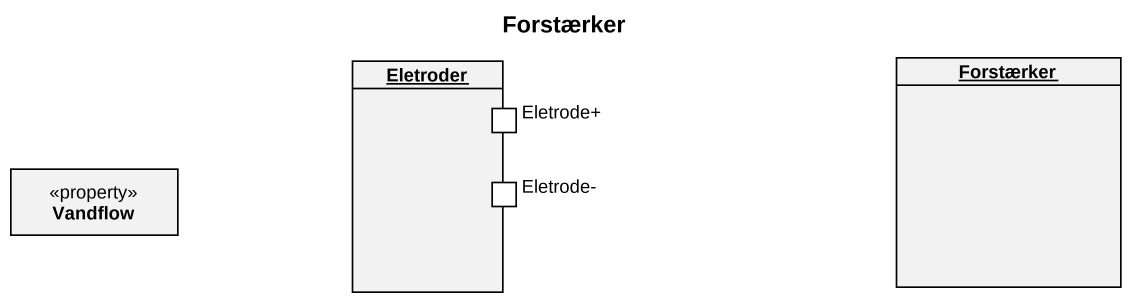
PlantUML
@startuml
title Forstærker
allowmixing
hide circle
hide empty members
rectangle Eletroder <<object>> {
  port "Eletrode+" as Eletrode <<flowPort>>
  port "Eletrode-" as Eletrode_2 <<flowPort>>
}
object Forstærker
rectangle Vandflow <<property>>
@enduml
